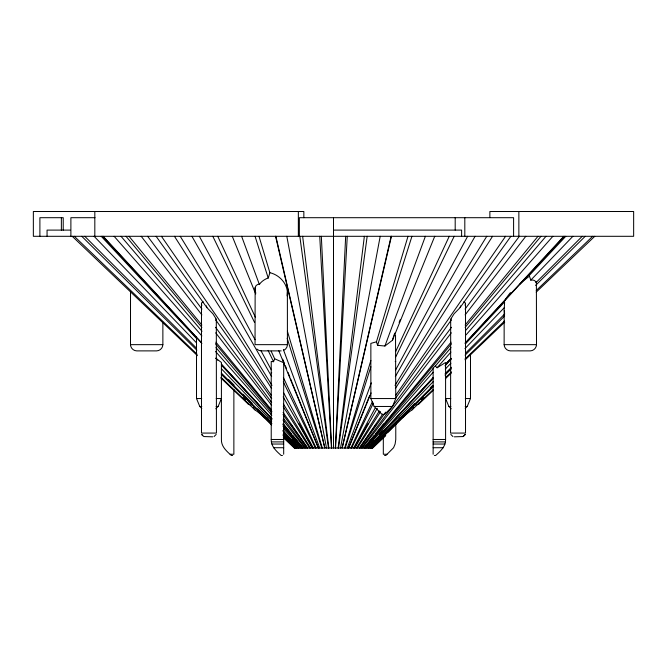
<?xml version="1.0" encoding="UTF-8"?>
<svg xmlns="http://www.w3.org/2000/svg" width="667" height="667" viewBox="0 0 667 667"><rect width="100%" height="100%" fill="white"/><g stroke="black" fill="none" stroke-linecap="round" stroke-linejoin="round"><path stroke-width="1" d="M162.873 322.203L162.873 344.656C162.798 347.982 159.98 350.817 156.645 350.884L136.743 350.884C133.4 350.825 130.574 347.991 130.499 344.656L130.515 291.537M255.144 287.71L255.044 344.656L287.419 344.656L287.377 291.804C286.552 282.533 278.773 274.737 269.885 272.703L258.996 236.301M536.385 281.424L536.501 344.656C536.426 347.982 533.608 350.817 530.273 350.884L510.363 350.884C507.028 350.825 504.202 347.991 504.127 344.656L504.169 310.405A22.028 11.056 -37.4 0 1 504.302 307.679L504.619 301.884L465.583 343.747M463.79 301.817L465.341 302.926L465.207 305.569M156.111 236.301L206.878 307.587L212.906 313.79L216.308 319.185L216.433 433.075L201.484 433.075L201.484 303.894L201.918 302.476L203.21 301.817M216.433 319.852L216.1 320.443L271.694 398.591M465.516 303.894L465.516 433.075L450.567 433.075L450.692 319.185L454.094 313.79L460.122 307.587L510.889 236.301M335.326 448.024L345.673 236.301M335.568 448.024L347.265 236.301M434.375 455.494L435.626 455.494C440.378 451.2 445.881 446.465 445.589 439.478L445.589 362.489L437.093 367.767L435.301 366.05L433.133 367.892L433.133 454.252M395.306 398.591L450.95 320.46L451.142 318.959M338.127 448.024L364.365 236.301M338.553 448.024L367.175 236.301M340.503 448.024L380.198 236.301M287.419 344.656L286.977 346.948L285.584 349.058L283.475 350.442M287.118 295.915L287.377 291.804M391.129 236.301L342.146 448.024L391.446 236.301M460.572 305.878L460.122 307.587M408.004 236.301L376.446 341.821L377.605 345.331L384.917 346.023L392.488 340.237L393.038 338.261M393.197 337.702L393.513 336.577M344.672 448.024L370.86 360.472M269.885 272.703L268.234 278.139L255.061 236.301M345.264 448.024L370.86 366.75M377.605 345.331L411.939 236.301M347.282 448.024L371.327 382.866M384.917 346.023L425.396 236.301M282.441 455.494L281.191 455.494C276.438 451.2 270.935 446.465 271.227 439.478L271.227 361.481L273.57 361.697L274.679 358.804L271.119 351.142M348.541 448.024L358.888 422.319M359.246 421.436L363.523 410.797M363.882 409.913L365.666 405.478M366.025 404.594L369.593 395.731M393.747 335.726L394.822 333.066M399.108 322.411L400.183 319.751M348.683 448.024L371.085 392.913M392.488 340.237L434.734 236.301M215.808 408.796L218.126 406.47L221.411 398.549L216.225 398.549M376.446 341.821L370.86 343.388L370.86 398.549L374.145 406.47L382.074 414.399L384.559 414.399L392.488 406.47L395.773 398.549L395.523 335.009M465.199 408.479L467.217 406.47L470.493 398.549L470.493 354.002M536.435 281.858L536.11 282.5A14.957 7.512 -37.4 0 0 535.259 281.191A11.764 5.903 -37.4 0 0 530.782 280.107L529.223 275.504L565.774 236.301M350.859 448.024L372.453 401.551M395.773 351.376L449.241 236.301M351.601 448.024L373.387 403.06M395.773 356.87L454.185 236.301M353.618 448.024L375.004 408.329M395.431 370.393L467.642 236.301M354.402 448.024L368.226 423.32M354.736 448.024L377.305 408.329M395.356 376.563L475.087 236.301M356.486 448.024L379.29 410.972M395.031 385.393L486.768 236.301M357.362 448.024L380.599 411.631M395.381 388.477L492.554 236.301M216.175 434.45L214.074 436.552M359.313 448.024L382.733 414.115M395.881 395.089L505.578 236.301M359.596 448.024L376.263 424.17M360.105 448.024L385.659 412.148M361.381 448.024L451.476 327.272M465.057 309.079L519.36 236.301M362.348 448.024L451.292 332.825M465.107 314.916L525.804 236.301M363.957 448.024L374.104 435.568M375.371 434.009L383.625 423.895M364.174 448.024L451.075 342.163M465.132 325.037L537.977 236.301M364.624 448.024L451.509 343.722M465.124 327.372L540.987 236.301M365.374 448.024L433.133 368.593M435.301 366.05L451.025 347.615M465.491 330.665L545.99 236.301M366.408 448.024L433.133 372.261M437.093 367.767L450.909 352.084M466.041 334.901L552.876 236.301M371.853 443.021L373.795 440.879M379.615 434.45L382.85 430.882M368.051 448.024L433.133 377.63M445.589 364.157L450.959 358.346M465.066 343.096L563.807 236.301M368.134 448.024L433.317 377.714M445.589 364.482L450.992 358.654M465.166 343.355L564.415 236.301M368.342 448.024L432.933 378.756M444.997 365.816L451.384 358.971M402.701 416.992L402.868 416.817A10.113 8.788 -57.5 0 0 403.352 415.866M369.41 448.024L433.342 381.507M445.281 369.084L450.9 363.232M464.957 348.616L504.294 307.687M530.765 280.148L572.903 236.301M371.261 448.024L388.069 432.083L401.601 418.134A44.297 17.726 -41.4 0 1 412.048 409.872L433.216 389.545M374.012 444.13L374.779 443.355M370.535 448.024L414.616 403.56M430.215 387.827L432.249 385.776M370.81 448.024L433.216 385.526M445.139 373.595L451.451 367.275M465.474 353.227L504.744 313.907M536.11 282.5L582.241 236.301M399.166 419.126L401.092 418.501L433.458 386.476M444.972 375.087L451.442 368.684M465.107 355.161L504.669 316.016M535.601 285.409L585.226 236.301M371.752 448.024L372.545 447.249M383.7 436.351L384.5 435.568M388.069 432.083L408.696 411.931M371.894 448.024L372.695 447.249M380.69 439.461L381.491 438.686M383.892 436.351L384.692 435.568M421.536 399.716L423.687 397.624M372.378 448.024L385.334 435.568M445.915 377.347L451.559 371.919M464.966 359.038L504.477 321.06M536.226 290.545L592.671 236.301M415.883 405.328A21.261 7.32 -42.9 0 1 419.051 403.818L432.95 390.579M445.398 378.706L451.259 373.12M465.166 359.863L504.711 322.161M536.193 292.146L594.772 236.301M401.092 418.501L401.509 418.134L399.433 418.134M463.156 436.552L465.258 434.45L463.156 436.552L454.319 436.818M398.457 419.36L398.991 419.184M395.189 361.531L395.773 361.481M95.014 217.7L70.885 217.7L70.885 236.301M70.16 230.098L47.057 230.098L47.057 236.301M333.5 230.098L461.606 230.098L461.606 236.301M130.499 344.656L162.873 344.656M504.127 344.656L536.501 344.656M281.174 350.884L261.281 350.884L258.979 350.442L256.87 349.058M196.507 336.518L196.507 398.549L201.692 398.549M370.86 398.549L395.773 398.549M450.775 398.549L445.589 398.549L448.874 406.47L451.192 408.796M465.308 398.549L470.493 398.549M196.507 398.549L199.783 406.47L201.826 406.47M216.091 406.47L218.126 406.47M374.145 406.47L392.488 406.47M448.874 406.47L450.909 406.47M465.174 406.47L467.217 406.47M221.085 377.347L254.944 409.888A44.297 17.726 41.4 0 1 265.474 418.142L267.567 418.134M284.492 435.568L283.158 435.568L295.739 448.024M382.508 435.568L385.751 435.568L372.695 448.024L294.305 448.024L283.692 437.902M212.681 436.818L203.844 436.552L201.742 434.45L202.576 435.718M271.227 439.478L283.683 439.478M433.133 439.478L445.589 439.478M271.469 441.904L283.683 441.904M433.133 441.904L445.348 441.904M271.894 444.039L283.683 444.039M433.133 444.039L444.922 444.039M273.42 447.724L283.683 447.724M433.133 447.724L443.397 447.724M230.132 454.252L233.867 454.252L233.867 389.428M387.052 454.252L383.317 454.252L383.317 437.402M232.625 455.494L231.374 455.494C226.622 451.2 221.119 446.465 221.411 439.478L221.411 362.489L215.975 358.321M384.559 455.494L385.809 455.494L393.58 447.724L395.106 444.039L395.773 439.478L395.773 423.845M450.9 320.443L450.567 319.852M263.648 415.866A10.113 8.788 57.5 0 0 264.057 416.725L265.908 418.501L267.834 419.126M268.009 419.184L268.543 419.36M274.679 358.804L283.683 362.723L283.683 454.252M452.926 436.552L450.825 434.45M271.227 372.428L271.744 372.886M72.228 236.301L197.44 355.669M220.869 378.014L247.966 403.835A21.261 7.32 42.9 0 1 251.117 405.328M74.329 236.301L197.09 354.285M283.283 437.127L294.622 448.024M243.313 397.624L245.464 399.716M285.509 438.686L286.31 439.461M294.305 447.249L295.106 448.024M258.304 411.931L271.569 424.887M290.47 443.355L291.262 444.13M294.455 447.249L295.248 448.024M81.774 236.301L196.857 350.175M221.311 374.379L265.908 418.501M199.783 406.47L201.801 408.479M84.759 236.301L196.507 348.199M221.286 373.011L271.911 423.712M283.008 434.826L296.19 448.024M228.556 379.523L234.1 385.117M243.113 394.205L252.118 403.293M257.662 408.879L270.135 421.461M283.992 435.443L296.465 448.024M292.221 443.355L292.988 444.13M265.399 418.134L271.319 424.237M94.097 236.301L196.507 342.846M221.411 368.768L271.744 421.135M283.308 433.158L297.59 448.024M101.226 236.301L196.507 338.477M221.411 365.191L271.761 419.176M284.175 432.491L298.658 448.024M102.585 236.301L201.901 343.43M221.411 364.482L271.894 418.934M282.958 430.865L298.866 448.024M103.193 236.301L201.501 342.63M215.825 358.121L217.784 360.23M221.411 364.157L271.953 418.818M283.033 430.799L298.949 448.024M291.988 439.536L294.781 442.621M114.124 236.301L201.876 335.935M215.583 351.501L271.803 415.333M283.45 428.564L300.592 448.024M121.01 236.301L202.026 331.266M215.966 347.607L271.744 412.998M283.033 426.23L301.626 448.024M126.013 236.301L201.876 327.372M215.491 343.722L271.903 411.439M282.925 424.671L302.376 448.024M129.023 236.301L201.868 325.037M215.925 342.163L271.519 409.88M283.016 423.895L302.826 448.024M284.009 424.671L291.629 434.009M292.896 435.568L303.043 448.024M141.196 236.301L201.893 314.916M215.708 332.825L271.602 405.211M283.016 420.002L304.652 448.024M147.64 236.301L201.943 309.079M215.524 327.272L271.677 402.534M283.4 418.251L305.619 448.024M283.05 414.541L306.895 448.024M290.737 424.17L307.404 448.024M161.422 236.301L271.119 395.089M283.116 412.464L307.687 448.024M174.446 236.301L271.619 388.477M283.233 406.67L309.638 448.024M180.232 236.301L271.969 385.393M283.367 403.919L310.514 448.024M191.913 236.301L271.644 376.563M283.175 396.857L312.264 448.024M298.774 423.32L312.598 448.024M199.358 236.301L255.061 339.728M260.897 350.575L271.227 369.76M283.825 393.146L313.382 448.024M212.815 236.301L254.586 322.511M268.084 350.383L273.57 361.697M283.308 381.791L315.399 448.024M217.759 236.301L255.311 317.117M283.4 377.564L316.141 448.024M504.619 312.064L504.219 310.764M232.266 236.301L255.703 293.955M278.748 350.667L318.317 448.024M282.691 359.18L284.592 363.899M285.359 365.791L286.493 368.626M288.019 372.411L289.92 377.13M290.679 379.023L291.821 381.858M292.204 382.808L297.148 395.089M297.532 396.04L318.459 448.024M241.604 236.301L259.288 284.234A11.364 5.703 37.4 0 0 257.62 284.534L256.153 285.509L255.219 287.352A21.619 10.855 37.4 0 0 255.261 291.004L255.786 293.096M283.392 349.583L319.718 448.024M201.793 305.569L201.484 303.894M287.177 338.286L321.736 448.024M287.394 331.249L322.328 448.024M206.878 307.587L206.428 305.878M275.554 236.301L324.804 448.024L275.871 236.301M286.802 236.301L326.497 448.024M299.825 236.301L328.447 448.024M215.858 318.959L216.05 320.46M302.635 236.301L328.873 448.024M319.735 236.301L331.432 448.024M321.327 236.301L331.674 448.024M518.859 211.506L518.859 236.301M513.59 236.301L513.59 217.7L299.35 217.7L299.35 236.301M489.87 217.317L489.87 211.506L633.65 211.506L633.65 236.301L33.35 236.301L33.35 211.506L303.844 211.506L303.844 217.7M464.807 217.7L464.807 236.301M455.194 217.7L455.194 230.098M333.5 217.7L333.5 448.024M298.349 211.506L298.349 236.301M94.822 211.506L94.822 236.301M63.223 230.098L63.223 217.7L39.895 217.7L39.895 236.301M61.372 217.7L61.372 230.098M259.488 284.3A17.942 12.981 -5.4 0 1 268.134 277.981M254.977 409.897A13.64 3.06 45.2 0 1 252.893 407.245M247.941 403.818A8.746 2.493 44.2 0 1 248.733 403.202M418.267 403.202A8.746 2.493 -44.2 0 1 419.059 403.818M414.107 407.245A13.64 3.06 -45.2 0 1 412.023 409.897M519.885 284.134A26.488 6.17 -42.2 0 1 528.873 276.572M503.944 302.318A26.563 7.304 -42.7 0 1 510.463 292.588"/></g></svg>
